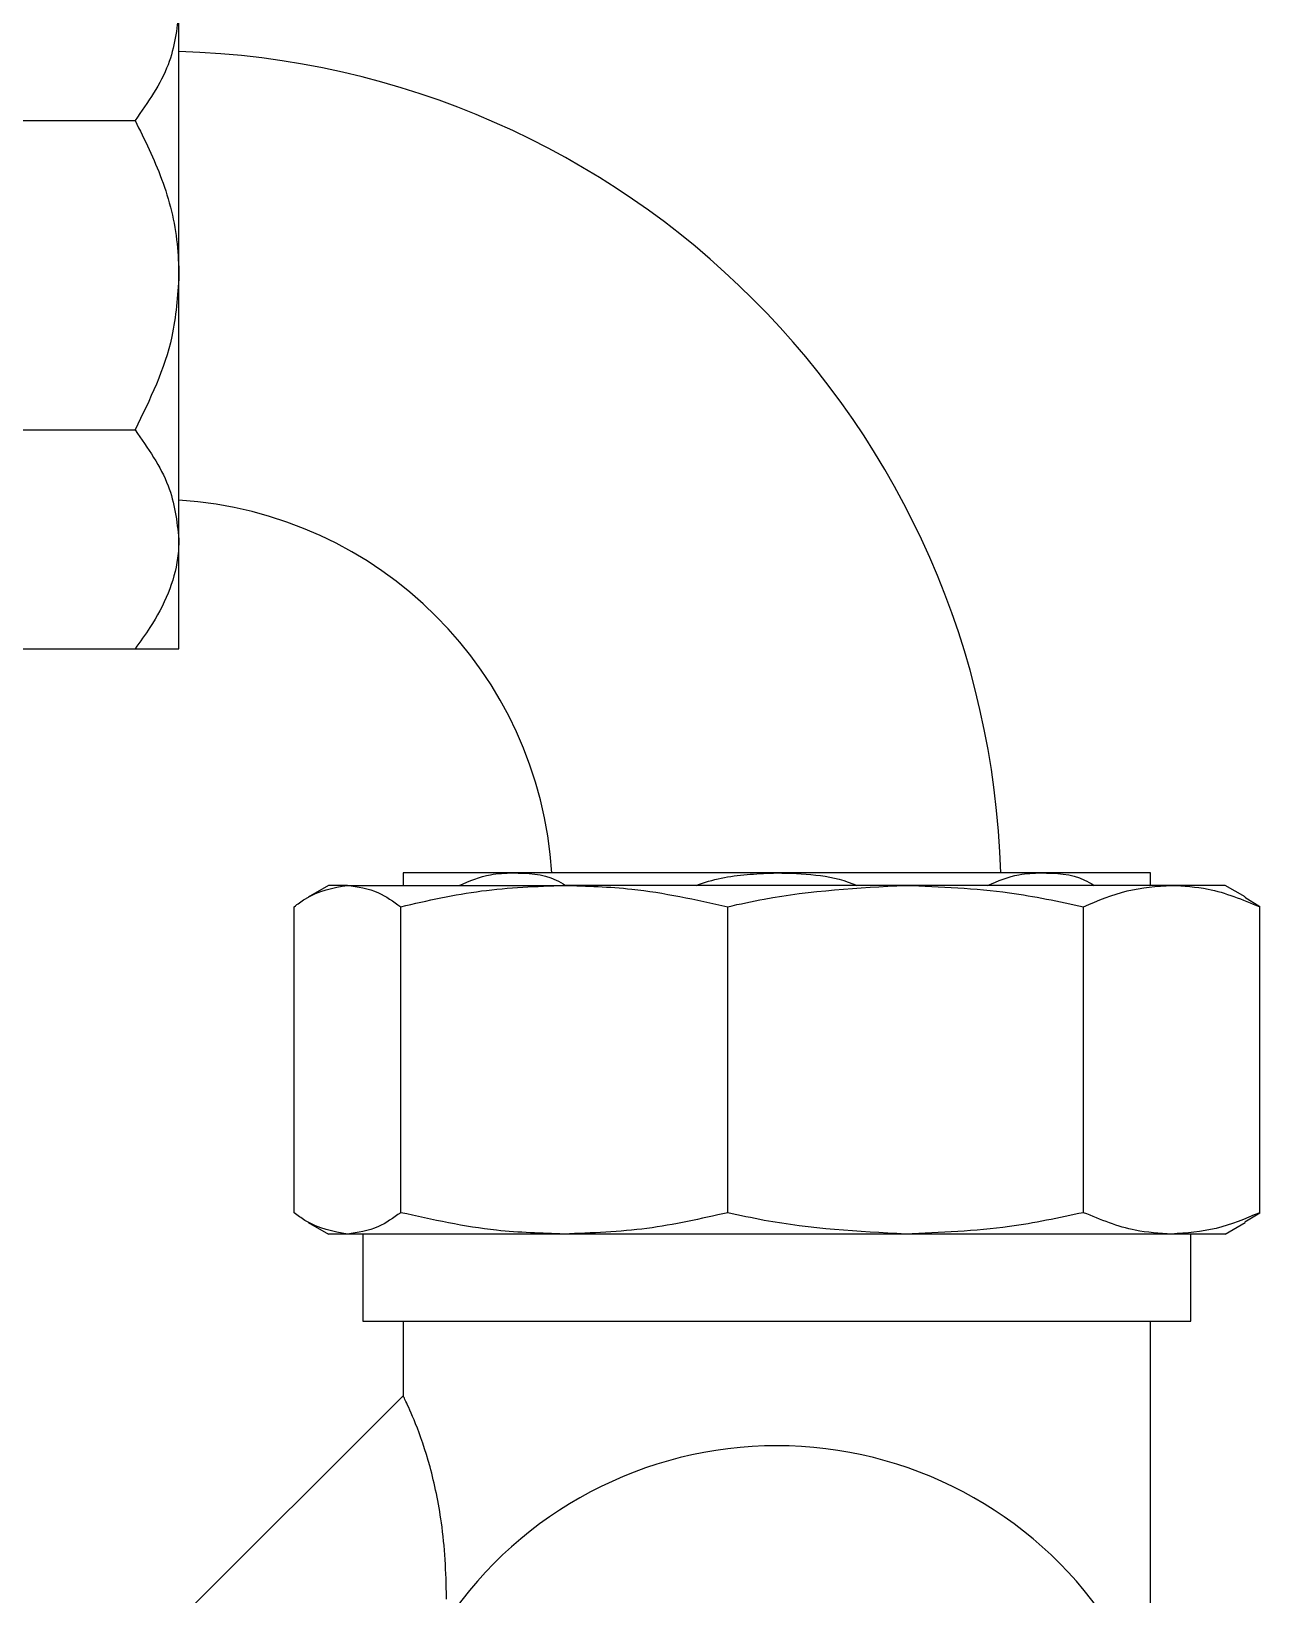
# Model space of a CAD drawing. Extents: x 75 to 2075, y 25 to 1460.
# Drawn here: x 573.8 to 644.3, y 970.2 to 1059.9 of the extents above; entities that cross this region are included whole.
import ezdxf

# ---------------------------------------------------------------- set-up
doc = ezdxf.new("R2010")
doc.units = 0
doc.header["$LTSCALE"] = 5
doc.linetypes.add('SLD-KATı', pattern=[0])
doc.layers.get('0').update_dxf_attribs({"linetype": 'CONTINUOUS'})

msp = doc.modelspace()

# ---------------------------------------------------------------- linework, layer by layer
at = {"color": 7, "linetype": 'SLD-KATı'}
for p, q in [((582.281, 1045.859), (582.281, 1061.012)), ((567.661, 1054.735), (579.759, 1054.735)), ((582.281, 1030.707), (582.281, 1045.859)), ((571.926, 1036.983), (579.759, 1036.983)), ((582.281, 1024.431), (582.281, 1030.707)), ((570.266, 1024.431), (579.759, 1024.431)), ((590.853, 1010.859), (589.694, 1010.191)), ((591.936, 1010.859), (590.853, 1010.859)), ((591.936, 1010.859), (604.373, 1010.859)), ((601.415, 1011.574), (595.139, 1011.574)), ((616.567, 1011.574), (601.415, 1011.574)), ((623.953, 1010.859), (604.373, 1010.859)), ((631.719, 1011.574), (616.567, 1011.574)), ((639.206, 1010.859), (623.953, 1010.859)), ((637.996, 1011.574), (631.719, 1011.574)), ((642.281, 1010.859), (639.206, 1010.859)), ((643.431, 1010.196), (642.281, 1010.859)), ((644.257, 1009.636), (643.412, 1010.164)), ((588.877, 992.083), (588.877, 1009.636)), ((594.996, 992.083), (594.996, 1009.636)), ((613.751, 992.083), (613.751, 1009.636)), ((634.155, 992.083), (634.155, 1009.636)), ((644.257, 992.083), (644.257, 1009.636)), ((643.412, 991.555), (644.257, 992.083)), ((589.694, 991.528), (590.853, 990.859)), ((642.281, 990.859), (643.431, 991.523)), ((591.936, 990.859), (590.853, 990.859)), ((604.373, 990.859), (591.936, 990.859)), ((592.818, 990.859), (592.818, 985.859)), ((623.953, 990.859), (604.373, 990.859)), ((639.206, 990.859), (623.953, 990.859)), ((642.281, 990.859), (639.206, 990.859)), ((640.316, 985.859), (640.316, 990.859)), ((592.818, 985.859), (640.316, 985.859)), ((595.139, 985.859), (595.139, 981.504)), ((637.996, 968.717), (637.996, 985.859)), ((595.121, 981.556), (582.281, 968.717))]:
    msp.add_line(p, q, dxfattribs=at)
for centre, radius, start, end in [((580.853, 1010.145), 48.571, 1.68541, 88.31459), ((580.853, 1010.145), 22.857, 3.58332, 86.41668), ((616.567, 955.859), 22.857, 34.22887, 145.77113)]:
    msp.add_arc(centre, radius, start, end, dxfattribs=at)
for points, knots in [([(582.281, 1061.012), (582.158, 1059.97), (581.896, 1057.764), (580.497, 1055.781), (579.759, 1054.735)], [0, 0, 0, 0, 0.472493, 1, 1, 1, 1]), ([(579.759, 1054.735), (580.308, 1053.631), (581.425, 1051.386), (582.189, 1048.332), (582.259, 1046.459), (582.281, 1045.859)], [0, 0, 0, 0, 0.396747, 0.806754, 1, 1, 1, 1]), ([(582.281, 1045.859), (582.201, 1044.671), (581.99, 1041.554), (580.612, 1038.73), (579.759, 1036.983)], [0, 0, 0, 0, 0.381421, 1, 1, 1, 1]), ([(579.759, 1036.983), (580.497, 1035.937), (581.896, 1033.955), (582.158, 1031.749), (582.281, 1030.707)], [0, 0, 0, 0, 0.527507, 1, 1, 1, 1]), ([(582.281, 1030.707), (582.266, 1030.347), (582.221, 1029.304), (581.714, 1027.584), (580.809, 1025.856), (580.054, 1024.832), (579.759, 1024.431)], [0, 0, 0, 0, 0.163832, 0.47463, 0.794388, 1, 1, 1, 1]), ([(579.759, 1024.431), (580.308, 1024.431), (581.425, 1024.431), (582.189, 1024.431), (582.259, 1024.431), (582.281, 1024.431)], [0, 0, 0, 0, 0.396747, 0.806751, 1, 1, 1, 1]), ([(588.877, 1009.636), (589.086, 1009.791), (590.092, 1010.535), (591.121, 1010.716), (591.936, 1010.859)], [0, 0, 0, 0, 0.207716, 1, 1, 1, 1]), ([(591.936, 1010.859), (592.533, 1010.782), (593.563, 1010.649), (594.572, 1009.936), (594.996, 1009.636)], [0, 0, 0, 0, 0.579952, 1, 1, 1, 1]), ([(594.996, 1009.636), (596.535, 1009.985), (599.631, 1010.685), (602.786, 1010.801), (604.373, 1010.859)], [0, 0, 0, 0, 0.497166, 1, 1, 1, 1]), ([(595.139, 1011.574), (595.139, 1011.536), (595.139, 1011.496), (595.139, 1010.89), (595.139, 1010.859)], [0, 0, 0, 0, 0.94987, 1, 1, 1, 1]), ([(598.351, 1010.859), (598.944, 1011.106), (599.947, 1011.523), (600.989, 1011.559), (601.415, 1011.574)], [0, 0, 0, 0, 0.5916639, 1, 1, 1, 1]), ([(601.415, 1011.574), (602.267, 1011.557), (603.317, 1011.537), (604.27, 1010.967), (604.45, 1010.859)], [0, 0, 0, 0, 0.811103, 1, 1, 1, 1]), ([(604.373, 1010.859), (605.668, 1010.821), (608.823, 1010.726), (611.923, 1010.041), (613.751, 1009.636)], [0, 0, 0, 0, 0.410403, 1, 1, 1, 1]), ([(611.954, 1010.859), (612.011, 1010.881), (612.995, 1011.252), (614.562, 1011.5), (616.059, 1011.555), (616.567, 1011.574)], [0, 0, 0, 0, 0.038609, 0.673891, 1, 1, 1, 1]), ([(613.751, 1009.636), (614.447, 1009.791), (617.801, 1010.535), (621.233, 1010.716), (623.953, 1010.859)], [0, 0, 0, 0, 0.207716, 1, 1, 1, 1]), ([(616.567, 1011.574), (618.064, 1011.536), (619.641, 1011.496), (621.061, 1010.89), (621.132, 1010.859)], [0, 0, 0, 0, 0.94987, 1, 1, 1, 1]), ([(623.953, 1010.859), (625.944, 1010.782), (629.377, 1010.649), (632.742, 1009.936), (634.155, 1009.636)], [0, 0, 0, 0, 0.579953, 1, 1, 1, 1]), ([(628.655, 1010.859), (629.249, 1011.106), (630.251, 1011.523), (631.294, 1011.559), (631.719, 1011.574)], [0, 0, 0, 0, 0.5916639, 1, 1, 1, 1]), ([(631.719, 1011.574), (632.571, 1011.557), (633.622, 1011.537), (634.575, 1010.967), (634.755, 1010.859)], [0, 0, 0, 0, 0.811106, 1, 1, 1, 1]), ([(634.155, 1009.636), (634.984, 1009.985), (636.652, 1010.685), (638.352, 1010.801), (639.206, 1010.859)], [0, 0, 0, 0, 0.4971679, 1, 1, 1, 1]), ([(637.996, 1010.859), (637.996, 1010.89), (637.996, 1011.496), (637.996, 1011.536), (637.996, 1011.574)], [0, 0, 0, 0, 0.05013, 1, 1, 1, 1]), ([(639.206, 1010.859), (639.904, 1010.821), (641.603, 1010.726), (643.273, 1010.041), (644.257, 1009.636)], [0, 0, 0, 0, 0.410403, 1, 1, 1, 1]), ([(591.936, 990.859), (591.121, 991.003), (590.092, 991.184), (589.086, 991.928), (588.877, 992.083)], [0, 0, 0, 0, 0.792284, 1, 1, 1, 1]), ([(594.996, 992.083), (594.572, 991.783), (593.563, 991.07), (592.533, 990.937), (591.936, 990.859)], [0, 0, 0, 0, 0.420048, 1, 1, 1, 1]), ([(604.373, 990.859), (603.078, 990.898), (599.924, 990.993), (596.824, 991.678), (594.996, 992.083)], [0, 0, 0, 0, 0.410402, 1, 1, 1, 1]), ([(613.751, 992.083), (612.211, 991.734), (609.115, 991.033), (605.96, 990.918), (604.373, 990.859)], [0, 0, 0, 0, 0.497167, 1, 1, 1, 1]), ([(623.953, 990.859), (621.233, 991.003), (617.801, 991.184), (614.447, 991.928), (613.751, 992.083)], [0, 0, 0, 0, 0.792284, 1, 1, 1, 1]), ([(634.155, 992.083), (632.742, 991.783), (629.377, 991.07), (625.944, 990.937), (623.953, 990.859)], [0, 0, 0, 0, 0.420047, 1, 1, 1, 1]), ([(639.206, 990.859), (638.509, 990.898), (636.81, 990.993), (635.14, 991.678), (634.155, 992.083)], [0, 0, 0, 0, 0.410402, 1, 1, 1, 1]), ([(644.257, 992.083), (643.428, 991.734), (641.76, 991.033), (640.061, 990.918), (639.206, 990.859)], [0, 0, 0, 0, 0.497167, 1, 1, 1, 1]), ([(597.615, 969.908), (597.615, 969.943), (597.614, 971.422), (597.447, 974.121), (596.708, 977.648), (595.85, 980.059), (595.229, 981.393), (595.19, 981.47), (595.172, 981.504)], [0, 0, 0, 0, 0.006008, 0.254386, 0.460218, 0.667066, 0.851517, 1, 1, 1, 1])]:
    msp.add_open_spline(points, degree=3, knots=knots, dxfattribs=at)

doc.saveas('drawing.dxf')
